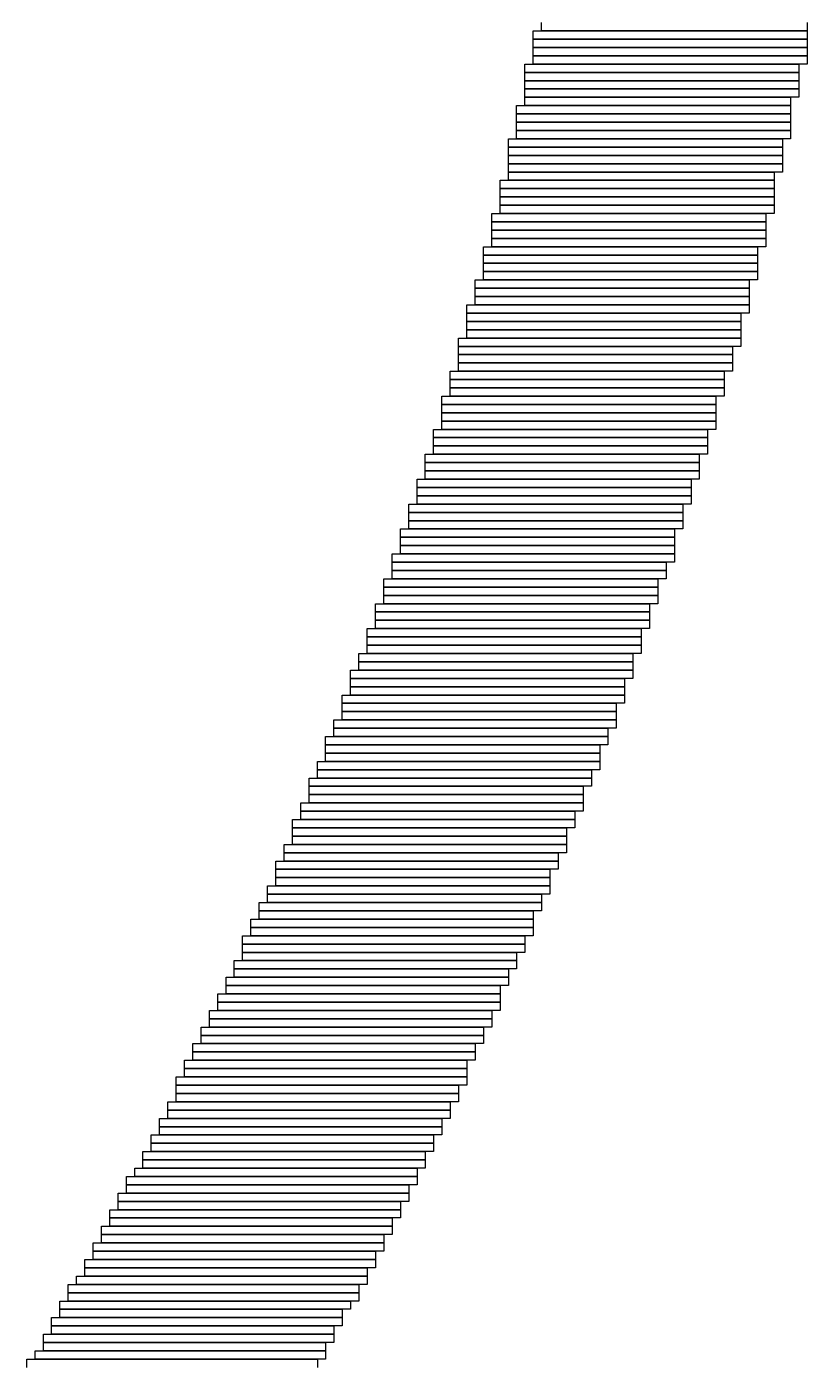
# Model space of a CAD drawing. Extents: x 24 to 1007, y 0 to 1020.
# Drawn here: x 903 to 997, y 249.5 to 410.5 of the extents above; entities that cross this region are included whole.
import ezdxf

# ---------------------------------------------------------------- set-up
doc = ezdxf.new("R2010")
doc.units = 0

msp = doc.modelspace()

# ---------------------------------------------------------------- linework, layer by layer
for p, q in [((965, 410), (965, 411)), ((997, 411), (997, 410)), ((964, 410), (997, 410)), ((964, 409), (964, 410)), ((997, 409), (964, 409)), ((964, 409), (997, 409)), ((964, 408), (964, 409)), ((997, 410), (965, 410)), ((997, 410), (997, 409)), ((997, 409), (997, 408)), ((997, 408), (964, 408)), ((964, 408), (997, 408)), ((964, 407), (964, 408)), ((997, 408), (997, 407)), ((963, 406), (996, 406)), ((963, 405), (963, 406)), ((997, 407), (964, 407)), ((964, 407), (997, 407)), ((964, 406), (964, 407)), ((997, 406), (964, 406)), ((996, 406), (996, 405)), ((997, 407), (997, 406)), ((996, 405), (963, 405)), ((963, 405), (996, 405)), ((963, 404), (963, 405)), ((996, 405), (996, 404)), ((996, 404), (963, 404)), ((963, 404), (996, 404)), ((963, 403), (963, 404)), ((996, 403), (963, 403)), ((963, 403), (996, 403)), ((963, 402), (963, 403)), ((996, 404), (996, 403)), ((996, 403), (996, 402)), ((962, 401), (995, 401)), ((962, 400), (962, 401)), ((996, 402), (963, 402)), ((963, 402), (995, 402)), ((963, 401), (963, 402)), ((995, 401), (963, 401)), ((995, 402), (995, 401)), ((995, 401), (995, 400)), ((995, 400), (962, 400)), ((962, 400), (995, 400)), ((962, 399), (962, 400)), ((995, 400), (995, 399)), ((995, 399), (962, 399)), ((962, 399), (995, 399)), ((962, 398), (962, 399)), ((995, 398), (962, 398)), ((962, 398), (995, 398)), ((962, 397), (962, 398)), ((995, 399), (995, 398)), ((995, 398), (995, 397)), ((961, 397), (994, 397)), ((961, 396), (961, 397)), ((995, 397), (962, 397)), ((994, 397), (994, 396)), ((994, 396), (961, 396)), ((961, 396), (994, 396)), ((961, 395), (961, 396)), ((994, 395), (961, 395)), ((961, 395), (994, 395)), ((961, 394), (961, 395)), ((994, 396), (994, 395)), ((994, 395), (994, 394)), ((994, 394), (961, 394)), ((961, 394), (994, 394)), ((961, 393), (961, 394)), ((994, 393), (961, 393)), ((961, 393), (993, 393)), ((961, 392), (961, 393)), ((993, 393), (993, 392)), ((994, 394), (994, 393)), ((960, 392), (993, 392)), ((960, 391), (960, 392)), ((993, 392), (961, 392)), ((993, 392), (993, 391)), ((993, 391), (960, 391)), ((960, 391), (993, 391)), ((960, 390), (960, 391)), ((993, 390), (960, 390)), ((960, 390), (993, 390)), ((960, 389), (960, 390)), ((993, 391), (993, 390)), ((993, 390), (993, 389)), ((993, 389), (960, 389)), ((960, 389), (993, 389)), ((960, 388), (960, 389)), ((993, 389), (993, 388)), ((959, 388), (992, 388)), ((959, 387), (959, 388)), ((992, 387), (959, 387)), ((959, 387), (992, 387)), ((959, 386), (959, 387)), ((993, 388), (960, 388)), ((992, 388), (992, 387)), ((992, 387), (992, 386)), ((992, 386), (959, 386)), ((959, 386), (992, 386)), ((959, 385), (959, 386)), ((992, 385), (959, 385)), ((959, 385), (992, 385)), ((959, 384), (959, 385)), ((992, 386), (992, 385)), ((992, 385), (992, 384)), ((958, 384), (991, 384)), ((958, 383), (958, 384)), ((992, 384), (959, 384)), ((991, 384), (991, 383)), ((991, 383), (958, 383)), ((958, 383), (991, 383)), ((958, 382), (958, 383)), ((991, 382), (958, 382)), ((958, 382), (991, 382)), ((958, 381), (958, 382)), ((991, 383), (991, 382)), ((991, 382), (991, 381)), ((957, 380), (990, 380)), ((957, 379), (957, 380)), ((991, 381), (958, 381)), ((958, 381), (991, 381)), ((958, 380), (958, 381)), ((991, 380), (958, 380)), ((990, 380), (990, 379)), ((991, 381), (991, 380)), ((990, 379), (957, 379)), ((957, 379), (990, 379)), ((957, 378), (957, 379)), ((990, 379), (990, 378)), ((956, 377), (990, 377)), ((956, 376), (956, 377)), ((990, 378), (957, 378)), ((957, 378), (990, 378)), ((957, 377), (957, 378)), ((990, 377), (957, 377)), ((990, 378), (990, 377)), ((990, 377), (990, 376)), ((990, 376), (956, 376)), ((956, 376), (989, 376)), ((956, 375), (956, 376)), ((989, 376), (989, 375)), ((989, 375), (956, 375)), ((956, 375), (989, 375)), ((956, 374), (956, 375)), ((989, 374), (956, 374)), ((956, 374), (989, 374)), ((956, 373), (956, 374)), ((989, 375), (989, 374)), ((989, 374), (989, 373)), ((955, 373), (989, 373)), ((955, 372), (955, 373)), ((989, 372), (955, 372)), ((955, 372), (988, 372)), ((955, 371), (955, 372)), ((989, 373), (956, 373)), ((988, 372), (988, 371)), ((989, 373), (989, 372)), ((988, 371), (955, 371)), ((955, 371), (988, 371)), ((955, 370), (955, 371)), ((988, 371), (988, 370)), ((954, 369), (987, 369)), ((954, 368), (954, 369)), ((988, 370), (955, 370)), ((955, 370), (988, 370)), ((955, 369), (955, 370)), ((988, 369), (955, 369)), ((987, 369), (987, 368)), ((988, 370), (988, 369)), ((987, 368), (954, 368)), ((954, 368), (987, 368)), ((954, 367), (954, 368)), ((987, 368), (987, 367)), ((953, 366), (986, 366)), ((953, 365), (953, 366)), ((987, 367), (954, 367)), ((954, 367), (987, 367)), ((954, 366), (954, 367)), ((987, 366), (954, 366)), ((986, 366), (986, 365)), ((987, 367), (987, 366)), ((986, 365), (953, 365)), ((953, 365), (986, 365)), ((953, 364), (953, 365)), ((986, 364), (953, 364)), ((953, 364), (986, 364)), ((953, 363), (953, 364)), ((986, 365), (986, 364)), ((986, 364), (986, 363)), ((986, 363), (953, 363)), ((953, 363), (986, 363)), ((953, 362), (953, 363)), ((986, 363), (986, 362)), ((952, 362), (985, 362)), ((952, 361), (952, 362)), ((985, 361), (952, 361)), ((952, 361), (985, 361)), ((952, 360), (952, 361)), ((986, 362), (953, 362)), ((985, 362), (985, 361)), ((985, 361), (985, 360)), ((985, 360), (952, 360)), ((952, 360), (985, 360)), ((952, 359), (952, 360)), ((985, 360), (985, 359)), ((951, 359), (984, 359)), ((951, 358), (951, 359)), ((984, 358), (951, 358)), ((951, 358), (984, 358)), ((951, 357), (951, 358)), ((985, 359), (952, 359)), ((984, 359), (984, 358)), ((984, 358), (984, 357)), ((950, 356), (983, 356)), ((950, 355), (950, 356)), ((984, 357), (951, 357)), ((951, 357), (984, 357)), ((951, 356), (951, 357)), ((984, 356), (951, 356)), ((983, 356), (983, 355)), ((984, 357), (984, 356)), ((983, 355), (950, 355)), ((950, 355), (983, 355)), ((950, 354), (950, 355)), ((983, 355), (983, 354)), ((949, 353), (982, 353)), ((949, 352), (949, 353)), ((983, 354), (950, 354)), ((950, 354), (983, 354)), ((950, 353), (950, 354)), ((983, 353), (950, 353)), ((982, 353), (982, 352)), ((983, 354), (983, 353)), ((982, 352), (949, 352)), ((949, 352), (982, 352)), ((949, 351), (949, 352)), ((982, 351), (949, 351)), ((949, 351), (982, 351)), ((949, 350), (949, 351)), ((982, 352), (982, 351)), ((982, 351), (982, 350)), ((948, 350), (981, 350)), ((948, 349), (948, 350)), ((982, 350), (949, 350)), ((981, 350), (981, 349)), ((981, 349), (948, 349)), ((948, 349), (981, 349)), ((948, 348), (948, 349)), ((981, 348), (948, 348)), ((948, 348), (981, 348)), ((948, 347), (948, 348)), ((981, 349), (981, 348)), ((981, 348), (981, 347)), ((947, 347), (981, 347)), ((947, 346), (947, 347)), ((981, 347), (948, 347)), ((981, 347), (981, 346)), ((981, 346), (947, 346)), ((947, 346), (980, 346)), ((947, 345), (947, 346)), ((980, 345), (947, 345)), ((947, 345), (980, 345)), ((947, 344), (947, 345)), ((980, 346), (980, 345)), ((980, 345), (980, 344)), ((946, 344), (979, 344)), ((946, 343), (946, 344)), ((979, 343), (946, 343)), ((946, 343), (979, 343)), ((946, 342), (946, 343)), ((980, 344), (947, 344)), ((979, 344), (979, 343)), ((979, 343), (979, 342)), ((979, 342), (946, 342)), ((946, 342), (979, 342)), ((946, 341), (946, 342)), ((979, 342), (979, 341)), ((945, 341), (978, 341)), ((945, 340), (945, 341)), ((978, 340), (945, 340)), ((945, 340), (978, 340)), ((945, 339), (945, 340)), ((979, 341), (946, 341)), ((978, 341), (978, 340)), ((978, 340), (978, 339)), ((978, 339), (945, 339)), ((945, 339), (978, 339)), ((945, 338), (945, 339)), ((978, 339), (978, 338)), ((944, 338), (977, 338)), ((944, 337), (944, 338)), ((977, 337), (944, 337)), ((944, 337), (977, 337)), ((944, 336), (944, 337)), ((978, 338), (945, 338)), ((977, 338), (977, 337)), ((977, 337), (977, 336)), ((943, 335), (976, 335)), ((943, 334), (943, 335)), ((977, 336), (944, 336)), ((944, 336), (977, 336)), ((944, 335), (944, 336)), ((977, 335), (944, 335)), ((976, 335), (976, 334)), ((977, 336), (977, 335)), ((976, 334), (943, 334)), ((943, 334), (976, 334)), ((943, 333), (943, 334)), ((976, 334), (976, 333)), ((942, 333), (976, 333)), ((942, 332), (942, 333)), ((976, 332), (942, 332)), ((942, 332), (975, 332)), ((942, 331), (942, 332)), ((976, 333), (943, 333)), ((975, 332), (975, 331)), ((976, 333), (976, 332)), ((975, 331), (942, 331)), ((942, 331), (975, 331)), ((942, 330), (942, 331)), ((975, 331), (975, 330)), ((941, 330), (975, 330)), ((941, 329), (941, 330)), ((975, 329), (941, 329)), ((941, 329), (974, 329)), ((941, 328), (941, 329)), ((975, 330), (942, 330)), ((974, 329), (974, 328)), ((975, 330), (975, 329)), ((940, 327), (974, 327)), ((940, 326), (940, 327)), ((974, 328), (941, 328)), ((941, 328), (974, 328)), ((941, 327), (941, 328)), ((974, 327), (941, 327)), ((974, 328), (974, 327)), ((974, 327), (974, 326)), ((974, 326), (940, 326)), ((940, 326), (973, 326)), ((940, 325), (940, 326)), ((973, 326), (973, 325)), ((939, 325), (973, 325)), ((939, 324), (939, 325)), ((973, 324), (939, 324)), ((939, 324), (972, 324)), ((939, 323), (939, 324)), ((973, 325), (940, 325)), ((972, 324), (972, 323)), ((973, 325), (973, 324)), ((938, 322), (972, 322)), ((938, 321), (938, 322)), ((972, 323), (939, 323)), ((939, 323), (972, 323)), ((939, 322), (939, 323)), ((972, 322), (939, 322)), ((972, 323), (972, 322)), ((972, 322), (972, 321)), ((972, 321), (938, 321)), ((938, 321), (971, 321)), ((938, 320), (938, 321)), ((971, 321), (971, 320)), ((937, 320), (971, 320)), ((937, 319), (937, 320)), ((971, 319), (937, 319)), ((937, 319), (970, 319)), ((937, 318), (937, 319)), ((971, 320), (938, 320)), ((970, 319), (970, 318)), ((971, 320), (971, 319)), ((970, 318), (937, 318)), ((937, 318), (970, 318)), ((937, 317), (937, 318)), ((970, 318), (970, 317)), ((936, 317), (970, 317)), ((936, 316), (936, 317)), ((970, 316), (936, 316)), ((936, 316), (969, 316)), ((936, 315), (936, 316)), ((970, 317), (937, 317)), ((969, 316), (969, 315)), ((970, 317), (970, 316)), ((935, 315), (969, 315)), ((935, 314), (935, 315)), ((969, 314), (935, 314)), ((935, 314), (968, 314)), ((935, 313), (935, 314)), ((969, 315), (936, 315)), ((968, 314), (968, 313)), ((969, 315), (969, 314)), ((968, 313), (935, 313)), ((935, 313), (968, 313)), ((935, 312), (935, 313)), ((968, 313), (968, 312)), ((934, 312), (968, 312)), ((934, 311), (934, 312)), ((968, 311), (934, 311)), ((934, 311), (967, 311)), ((934, 310), (934, 311)), ((968, 312), (935, 312)), ((967, 311), (967, 310)), ((968, 312), (968, 311)), ((933, 310), (967, 310)), ((933, 309), (933, 310)), ((967, 310), (934, 310)), ((967, 310), (967, 309)), ((967, 309), (933, 309)), ((933, 309), (966, 309)), ((933, 308), (933, 309)), ((966, 308), (933, 308)), ((933, 308), (966, 308)), ((933, 307), (933, 308)), ((966, 309), (966, 308)), ((966, 308), (966, 307)), ((932, 307), (966, 307)), ((932, 306), (932, 307)), ((966, 306), (932, 306)), ((932, 306), (965, 306)), ((932, 305), (932, 306)), ((966, 307), (933, 307)), ((965, 306), (965, 305)), ((966, 307), (966, 306)), ((931, 305), (965, 305)), ((931, 304), (931, 305)), ((965, 305), (932, 305)), ((965, 305), (965, 304)), ((930, 303), (964, 303)), ((930, 302), (930, 303)), ((965, 304), (931, 304)), ((931, 304), (964, 304)), ((931, 303), (931, 304)), ((964, 303), (931, 303)), ((964, 304), (964, 303)), ((964, 303), (964, 302)), ((964, 302), (930, 302)), ((930, 302), (964, 302)), ((930, 301), (930, 302)), ((964, 302), (964, 301)), ((929, 301), (963, 301)), ((929, 300), (929, 301)), ((963, 300), (929, 300)), ((929, 300), (963, 300)), ((929, 299), (929, 300)), ((964, 301), (930, 301)), ((963, 301), (963, 300)), ((963, 300), (963, 299)), ((928, 298), (962, 298)), ((928, 297), (928, 298)), ((963, 299), (929, 299)), ((929, 299), (962, 299)), ((929, 298), (929, 299)), ((962, 298), (929, 298)), ((962, 299), (962, 298)), ((962, 298), (962, 297)), ((962, 297), (928, 297)), ((928, 297), (961, 297)), ((928, 296), (928, 297)), ((961, 297), (961, 296)), ((927, 296), (961, 296)), ((927, 295), (927, 296)), ((961, 295), (927, 295)), ((927, 295), (960, 295)), ((927, 294), (927, 295)), ((961, 296), (928, 296)), ((960, 295), (960, 294)), ((961, 296), (961, 295)), ((926, 294), (960, 294)), ((926, 293), (926, 294)), ((960, 294), (927, 294)), ((960, 294), (960, 293)), ((925, 292), (959, 292)), ((925, 291), (925, 292)), ((960, 293), (926, 293)), ((926, 293), (960, 293)), ((926, 292), (926, 293)), ((960, 292), (926, 292)), ((959, 292), (959, 291)), ((960, 293), (960, 292)), ((924, 290), (958, 290)), ((924, 289), (924, 290)), ((959, 291), (925, 291)), ((925, 291), (959, 291)), ((925, 290), (925, 291)), ((959, 290), (925, 290)), ((958, 290), (958, 289)), ((959, 291), (959, 290)), ((958, 289), (924, 289)), ((924, 289), (958, 289)), ((924, 288), (924, 289)), ((958, 289), (958, 288)), ((923, 288), (957, 288)), ((923, 287), (923, 288)), ((957, 287), (923, 287)), ((923, 287), (957, 287)), ((923, 286), (923, 287)), ((958, 288), (924, 288)), ((957, 288), (957, 287)), ((957, 287), (957, 286)), ((922, 286), (956, 286)), ((922, 285), (922, 286)), ((956, 285), (922, 285)), ((922, 285), (956, 285)), ((922, 284), (922, 285)), ((957, 286), (923, 286)), ((956, 286), (956, 285)), ((956, 285), (956, 284)), ((921, 284), (956, 284)), ((921, 283), (921, 284)), ((956, 284), (922, 284)), ((956, 284), (956, 283)), ((956, 283), (921, 283)), ((921, 283), (955, 283)), ((921, 282), (921, 283)), ((955, 282), (921, 282)), ((921, 282), (955, 282)), ((921, 281), (921, 282)), ((955, 283), (955, 282)), ((955, 282), (955, 281)), ((920, 281), (954, 281)), ((920, 280), (920, 281)), ((955, 281), (921, 281)), ((954, 281), (954, 280)), ((919, 279), (953, 279)), ((919, 278), (919, 279)), ((954, 280), (920, 280)), ((920, 280), (954, 280)), ((920, 279), (920, 280)), ((954, 279), (920, 279)), ((953, 279), (953, 278)), ((954, 280), (954, 279)), ((918, 277), (952, 277)), ((918, 276), (918, 277)), ((953, 278), (919, 278)), ((919, 278), (953, 278)), ((919, 277), (919, 278)), ((953, 277), (919, 277)), ((952, 277), (952, 276)), ((953, 278), (953, 277)), ((952, 276), (918, 276)), ((918, 276), (952, 276)), ((918, 275), (918, 276)), ((952, 276), (952, 275)), ((917, 275), (951, 275)), ((917, 274), (917, 275)), ((951, 274), (917, 274)), ((917, 274), (951, 274)), ((917, 273), (917, 274)), ((952, 275), (918, 275)), ((951, 275), (951, 274)), ((951, 274), (951, 273)), ((916, 273), (950, 273)), ((916, 272), (916, 273)), ((951, 273), (917, 273)), ((950, 273), (950, 272)), ((915, 272), (950, 272)), ((915, 271), (915, 272)), ((950, 271), (915, 271)), ((915, 271), (949, 271)), ((915, 270), (915, 271)), ((950, 272), (916, 272)), ((949, 271), (949, 270)), ((950, 272), (950, 271)), ((914, 270), (949, 270)), ((914, 269), (914, 270)), ((949, 269), (914, 269)), ((914, 269), (948, 269)), ((914, 268), (914, 269)), ((949, 270), (915, 270)), ((948, 269), (948, 268)), ((949, 270), (949, 269)), ((913, 268), (948, 268)), ((913, 267), (913, 268)), ((948, 268), (914, 268)), ((948, 268), (948, 267)), ((912, 266), (947, 266)), ((912, 265), (912, 266)), ((948, 267), (913, 267)), ((913, 267), (947, 267)), ((913, 266), (913, 267)), ((947, 266), (913, 266)), ((947, 267), (947, 266)), ((947, 266), (947, 265)), ((947, 265), (912, 265)), ((912, 265), (946, 265)), ((912, 264), (912, 265)), ((946, 265), (946, 264)), ((911, 264), (946, 264)), ((911, 263), (911, 264)), ((946, 263), (911, 263)), ((911, 263), (945, 263)), ((911, 262), (911, 263)), ((946, 264), (912, 264)), ((945, 263), (945, 262)), ((946, 264), (946, 263)), ((910, 262), (945, 262)), ((910, 261), (910, 262)), ((945, 261), (910, 261)), ((910, 261), (944, 261)), ((910, 260), (910, 261)), ((945, 262), (911, 262)), ((944, 261), (944, 260)), ((945, 262), (945, 261)), ((909, 260), (944, 260)), ((909, 259), (909, 260)), ((944, 260), (910, 260)), ((944, 260), (944, 259)), ((908, 259), (943, 259)), ((908, 258), (908, 259)), ((943, 258), (908, 258)), ((908, 258), (943, 258)), ((908, 257), (908, 258)), ((944, 259), (909, 259)), ((943, 259), (943, 258)), ((943, 258), (943, 257)), ((907, 257), (942, 257)), ((907, 256), (907, 257)), ((942, 256), (907, 256)), ((907, 256), (941, 256)), ((907, 255), (907, 256)), ((943, 257), (908, 257)), ((941, 256), (941, 255)), ((942, 257), (942, 256)), ((906, 255), (941, 255)), ((906, 254), (906, 255)), ((941, 255), (907, 255)), ((941, 255), (941, 254)), ((905, 253), (940, 253)), ((905, 252), (905, 253)), ((941, 254), (906, 254)), ((906, 254), (940, 254)), ((906, 253), (906, 254)), ((940, 253), (906, 253)), ((940, 254), (940, 253)), ((940, 253), (940, 252)), ((940, 252), (905, 252)), ((905, 252), (939, 252)), ((905, 251), (905, 252)), ((939, 252), (939, 251)), ((903, 250), (938, 250)), ((903, 249), (903, 250)), ((904, 251), (939, 251)), ((904, 250), (904, 251)), ((939, 250), (904, 250)), ((939, 251), (905, 251)), ((938, 250), (938, 249)), ((939, 251), (939, 250))]:
    msp.add_line(p, q)

doc.saveas('drawing.dxf')
